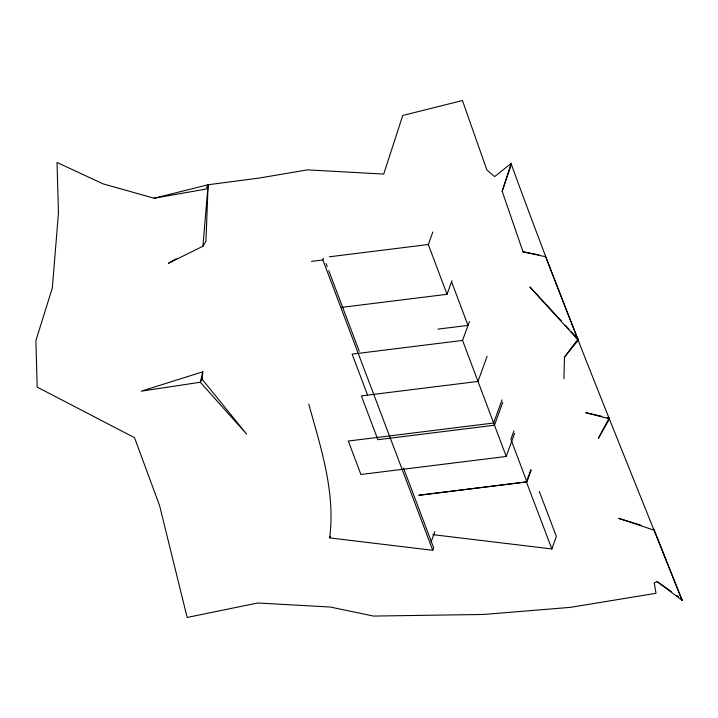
<?xml version="1.0" encoding="UTF-8"?>
<svg xmlns="http://www.w3.org/2000/svg" width="718" height="718" viewBox="0 0 718 718"><rect width="100%" height="100%" fill="white"/><g stroke="black" fill="none" stroke-linecap="round" stroke-linejoin="round"><path stroke-width="1.08" d="M563.962 378.826L564.438 357.187L578.044 339.067L571.259 331.725M154.128 198.222L208.112 184.741L205.851 189.103L154.128 198.222L103.248 183.916L57.036 162.483L58.454 212.95L52.333 287.972L35.9 340.61L37.174 387.11L134.526 437.684L159.629 505.741L187.147 617.462L257.591 603.003L330.172 607.015L373.486 616.071L483.402 614.464L570.298 607.365L655.983 593.301L654.251 582.854L657.185 581.634L682.1 600.284C624.283 455.32 564.662 311.002 511.324 164.296L511.243 163.345L494.675 176.61L486.867 169.942L462.446 100.538L402.753 115.481L383.717 174.079L307.412 169.87L259.036 178.1L208.112 184.741L205.931 241.275L202.925 246.229L168.497 263.273L176.179 258.758M202.207 379.346L202.745 371.843L141.258 391.166L200.313 382.245L202.207 379.346L246.633 434.121L200.313 382.245L202.745 371.843M202.925 246.229L208.112 184.741M403.525 468.163L433.672 547.798L432.766 550.302L329.625 537.899C335.692 492.467 320.731 447.377 308.767 404.153M564.438 357.187L578.286 340.126L545.339 256.039L545.339 256.685L523.045 251.839L502.178 191.293L511.243 163.345M502.178 191.293L511.324 164.296M432.766 550.302L322.876 259.988L323.468 258.292M341.454 307.403L447.045 294.299L428.305 244.515L432.837 232.004M329.625 537.899L330.226 536.229M447.045 294.299L451.954 280.738M502.008 399.89L493.643 423.001L348.311 441.04L360.903 474.49L506.226 456.451L462.563 340.422L469.401 321.511M487.118 356.218L477.991 381.438L361.396 395.905L377.874 439.694L494.478 425.218L502.78 402.277M431.087 542.018L434.866 531.589M513.909 430.917L510.884 439.263L526.922 481.868L418.953 495.267M506.226 456.451L514.6 433.34M432.81 534.641L551.855 548.947L526.402 481.931L530.934 469.419M526.922 481.868L531.078 470.398M551.855 548.947L556.378 536.436L539.281 491.408M609.241 417.966L598.354 438.366L609.501 418.863L609.241 417.966L607.105 417.49M329.382 256.793L428.305 244.515M311.477 261.379L322.858 259.961M437.926 329.122L467.983 325.389L451.577 281.788M462.563 340.422L352.143 354.127L367.58 395.142M418.881 495.24L526.402 481.931M523.045 251.839L538.967 254.845M601.774 416.287L585.762 412.697L609.501 418.863M641.039 525.208L618.557 518.324L653.64 530.01L653.883 529.139L682.1 600.284L682.073 599.153M657.185 581.634L671.411 591.641M676.742 595.393L678.519 596.649M561.467 321.134L529.812 286.895L578.286 340.126L578.044 339.067M565.237 325.209L568.997 329.284M326.071 263.533L327.211 266.558M328.736 270.596L359.269 351.237"/></g></svg>
